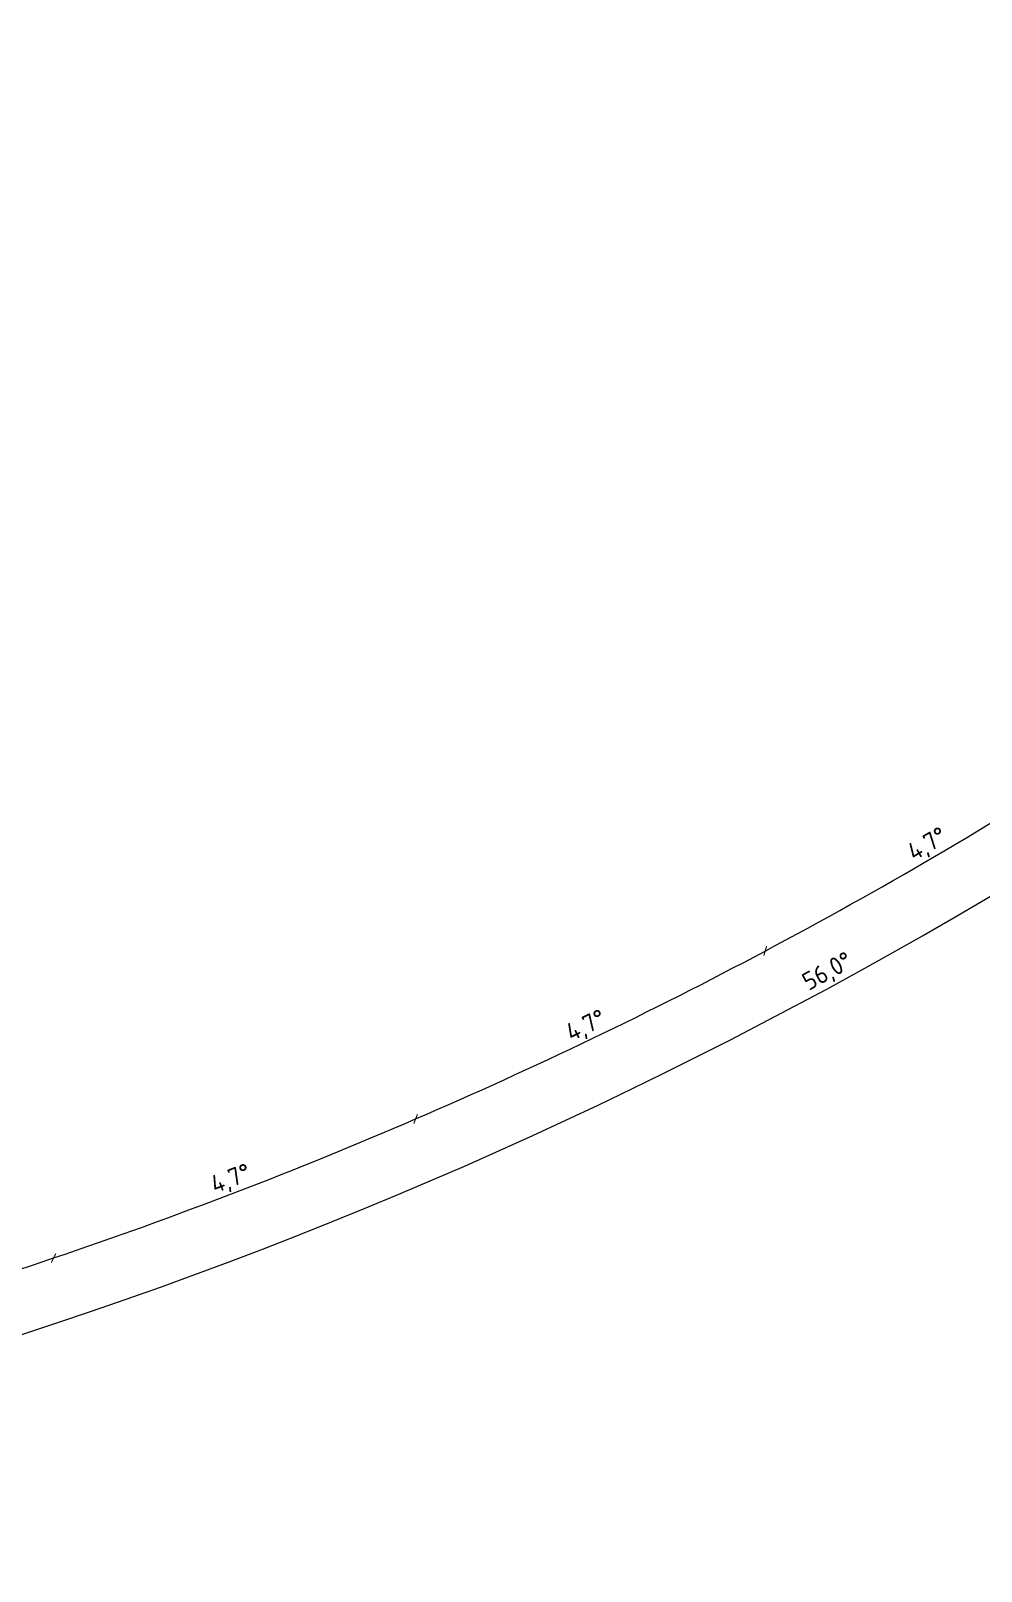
# Model space of a CAD drawing. Header units: millimetres. Extents: x -243740 to 150609, y -407537 to -187091.
# Drawn here: x 37837 to 59086, y -404837 to -370396 of the extents above; entities that cross this region are included whole.
import ezdxf

# ---------------------------------------------------------------- set-up
doc = ezdxf.new("R2010")
doc.units = ezdxf.units.MM
doc.linetypes.add('Штрих', pattern=[6.35, 3.175, -3.175])
doc.layers.add('A-ANNO-DIMS', color=7, linetype='Continuous', lineweight=9)
doc.layers.add('АР_монолит', color=252, linetype='Continuous', lineweight=50)
doc.layers.add('Вставка', color=252, linetype='Continuous')
doc.styles.add('GOST 2.304', font='')
doc.styles.get('GOST 2.304').set_extended_font_data('GOST Common')
doc.linetypes.add('Truba', pattern='A,3e-05,[4,MSH_7,S=1,R=0,X=0,Y=0],-3.022072', length=3.022102)
doc.dimstyles.new('М-200', dxfattribs={"dimtxt": 400, "dimasz": 160, "dimexe": 200, "dimexo": 400, "dimgap": 50, "dimtad": 1, "dimdec": 0, "dimzin": 0, "dimdsep": 46, "dimtxsty": 'GOST 2.304', "dimblk": 'ARCHTICK', "dimcen": 180, "dimdle": 200, "dimadec": 0, "dimazin": 0, "dimtfac": 1, "dimtdec": 0, "dimtmove": 1, "dimatfit": 0, "dimfxl": 1, "dimtolj": 1, "dimtzin": 0, "dimarcsym": 0})

# ---------------------------------------------------------------- blocks, each defined once
blk = doc.blocks.new('_ArchTick')
at = {"color": 0, "linetype": 'ByBlock', "const_width": 0.15}
blk.add_lwpolyline([(-0.5, -0.5), (0.5, 0.5)], dxfattribs=at)
blk = doc.blocks.new('*D46')
at = {"layer": 'A-ANNO-DIMS', "color": 0, "lineweight": -2, "transparency": 16777216}
blk.add_arc((-165704, -113309), 107894, 270, 326, dxfattribs=at)
at = {"layer": 'Defpoints', "color": 0, "lineweight": 30, "transparency": 16777216}
for p in [(-165704, -113309), (-165704, -113309), (-75741, -173990), (-131171, -215528), (-165704, -221903)]:
    blk.add_point(p, dxfattribs=at)
at = {"layer": 'A-ANNO-DIMS', "color": 0, "lineweight": -2, "transparency": 16777216, "xscale": 160, "yscale": 160, "zscale": 160}
for p, rotation in [((-76255, -173643), 55.99999895826774), ((-165704, -221203), 179.9999981265246)]:
    blk.add_blockref('_ArchTick', p, dxfattribs=dict(at, rotation=rotation))
at = {"layer": 'A-ANNO-DIMS', "color": 0, "transparency": 16777216, "insert": (-114300, -207822), "char_height": 400, "attachment_point": 5, "rotation": 28.5412, "style": 'GOST 2.304'}
blk.add_mtext('\\A1;56,0%%D', dxfattribs=at)
blk = doc.blocks.new('*D49')
at = {"layer": 'A-ANNO-DIMS', "color": 0, "lineweight": -2}
blk.add_arc((-165704, -113309), 106494, 283.99999, 288.66666, dxfattribs=at)
at = {"layer": 'Defpoints', "color": 0, "lineweight": 30, "transparency": 16777216}
for p in [(-165704, -113309), (-165704, -113309), (-131171, -215528), (-137145, -215903), (-139433, -218678)]:
    blk.add_point(p, dxfattribs=at)
at = {"layer": 'A-ANNO-DIMS', "color": 0, "lineweight": -2, "xscale": 160, "yscale": 160, "zscale": 160}
for p, rotation in [((-131619, -214202), 18.66666494358746), ((-139941, -216640), 193.9999872122168)]:
    blk.add_blockref('_ArchTick', p, dxfattribs=dict(at, rotation=rotation))
at = {"layer": 'A-ANNO-DIMS', "color": 0, "insert": (-135837, -215227), "char_height": 400, "attachment_point": 5, "rotation": 16.3333, "style": 'GOST 2.304'}
blk.add_mtext('\\A1;4,7%%D', dxfattribs=at)
blk = doc.blocks.new('*D50')
at = {"layer": 'A-ANNO-DIMS', "color": 0, "lineweight": -2}
blk.add_arc((-165704, -113309), 106494, 288.66666, 293.33333, dxfattribs=at)
at = {"layer": 'Defpoints', "color": 0, "lineweight": 30, "transparency": 16777216}
for p in [(-165704, -113309), (-165704, -113309), (-122969, -212379), (-128893, -213239), (-131171, -215528)]:
    blk.add_point(p, dxfattribs=at)
at = {"layer": 'A-ANNO-DIMS', "color": 0, "lineweight": -2, "xscale": 160, "yscale": 160, "zscale": 160}
for p, rotation in [((-123524, -211094), 23.3333316566568), ((-131619, -214202), 198.6666649435874)]:
    blk.add_blockref('_ArchTick', p, dxfattribs=dict(at, rotation=rotation))
at = {"layer": 'A-ANNO-DIMS', "color": 0, "insert": (-127644, -212459), "char_height": 400, "attachment_point": 5, "rotation": 21, "style": 'GOST 2.304'}
blk.add_mtext('\\A1;4,7%%D', dxfattribs=at)
blk = doc.blocks.new('*D51')
at = {"layer": 'A-ANNO-DIMS', "color": 0, "lineweight": -2}
blk.add_arc((-165704, -113309), 106494, 293.33333, 298, dxfattribs=at)
at = {"layer": 'Defpoints', "color": 0, "lineweight": 30, "transparency": 16777216}
for p in [(-165704, -113309), (-165704, -113309), (-115051, -208574), (-120885, -209913), (-122969, -212379)]:
    blk.add_point(p, dxfattribs=at)
at = {"layer": 'A-ANNO-DIMS', "color": 0, "lineweight": -2, "xscale": 160, "yscale": 160, "zscale": 160}
for p, rotation in [((-115708, -207338), 27.99999833436108), ((-123524, -211094), 203.3333316566568)]:
    blk.add_blockref('_ArchTick', p, dxfattribs=dict(at, rotation=rotation))
at = {"layer": 'A-ANNO-DIMS', "color": 0, "insert": (-119703, -209034), "char_height": 400, "attachment_point": 5, "rotation": 25.6667, "style": 'GOST 2.304'}
blk.add_mtext('\\A1;4,7%%D', dxfattribs=at)
blk = doc.blocks.new('*D52')
at = {"layer": 'A-ANNO-DIMS', "color": 0, "lineweight": -2}
blk.add_arc((-165704, -113309), 106494, 298, 302.66667, dxfattribs=at)
at = {"layer": 'Defpoints', "color": 0, "lineweight": 30, "transparency": 16777216}
for p in [(-165704, -113309), (-165704, -113309), (-107468, -204137), (-113174, -205946), (-115051, -208574)]:
    blk.add_point(p, dxfattribs=at)
at = {"layer": 'A-ANNO-DIMS', "color": 0, "lineweight": -2, "xscale": 160, "yscale": 160, "zscale": 160}
for p, rotation in [((-108223, -202959), 32.66666510967951), ((-115708, -207338), 207.9999983343615)]:
    blk.add_blockref('_ArchTick', p, dxfattribs=dict(at, rotation=rotation))
at = {"layer": 'A-ANNO-DIMS', "color": 0, "insert": (-112068, -204974), "char_height": 400, "attachment_point": 5, "rotation": 30.3333, "style": 'GOST 2.304'}
blk.add_mtext('\\A1;4,7%%D', dxfattribs=at)
blk = doc.blocks.new('Оси200')
at = {"layer": 'A-ANNO-DIMS'}
dim = blk.add_angular_dim_2l(base=(-131171, -215527.9), line1=((-165703.8, -113309.3), (-75741.3, -173989.8)), line2=((-165703.8, -113309.3), (-165703.8, -221903.3)), text='56,0%%D', dimstyle='М-200', override={"dimadec": 2, "dimtmove": 2}, dxfattribs=at)
dim.commit()
dim.dimension.update_dxf_attribs({"geometry": '*D46', "text_midpoint": (-114299.5, -207822), "dimtype": 130})
for base, line1, line2, picture, middle in [((-137145, -215902.7), ((-165703.8, -113309.3), (-131171, -215527.9)), ((-165703.8, -113309.3), (-139432.5, -218677.6)), '*D49', (-135836.5, -215227.3)), ((-128892.8, -213239.1), ((-165703.8, -113309.3), (-122969.1, -212379.5)), ((-165703.8, -113309.3), (-131171, -215527.9)), '*D50', (-127643.6, -212459.4)), ((-120884.7, -209912.9), ((-165703.8, -113309.3), (-115050.5, -208574.2)), ((-165703.8, -113309.3), (-122969.1, -212379.5)), '*D51', (-119703.1, -209034.2)), ((-113173.7, -205946.2), ((-165703.8, -113309.3), (-107467.8, -204137.3)), ((-165703.8, -113309.3), (-115050.5, -208574.2)), '*D52', (-112067.5, -204974.3))]:
    dim = blk.add_angular_dim_2l(base=base, line1=line1, line2=line2, text='4,7%%D', dimstyle='М-200', dxfattribs=at)
    dim.commit()
    dim.dimension.update_dxf_attribs({"geometry": picture, "text_midpoint": middle})
blk = doc.blocks.new('A$C010e0e93')
at = {"layer": 'A-ANNO-DIMS'}
blk.add_blockref('Оси200', (404604, 213804), dxfattribs=at)

msp = doc.modelspace()

# ---------------------------------------------------------------- block references
at = {"layer": 'Вставка', "linetype": 'Truba', "lineweight": 30, "ltscale": 100}
msp.add_blockref('A$C010e0e93', (-234640, -397437), dxfattribs=at)

doc.saveas('drawing.dxf')
